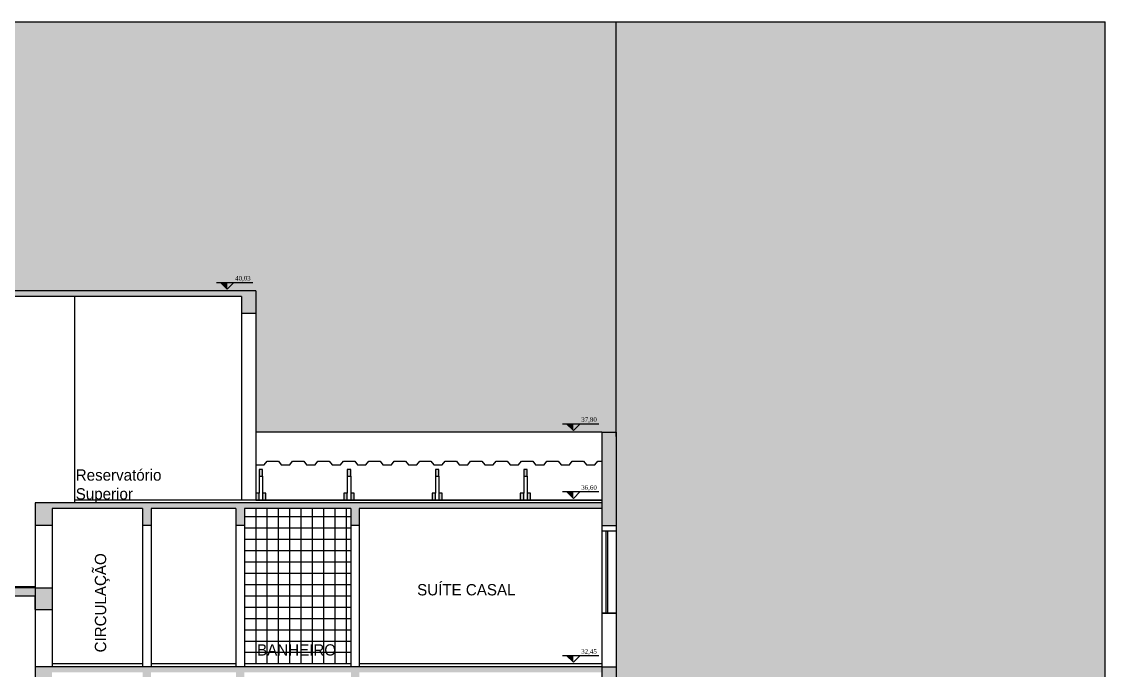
# Model space of a CAD drawing. Header units: millimetres. Extents: x 935 to 1399, y 512 to 900.
# Drawn here: x 1010.44 to 1029.61, y 743.21 to 754.68 of the extents above; entities that cross this region are included whole.
import ezdxf

# ---------------------------------------------------------------- set-up
doc = ezdxf.new("R2010")
doc.units = ezdxf.units.MM
for name, color, linetype in [('COR2', 2, 'Continuous'), ('Parede', 6, 'Continuous'), ('TELHADO', 5, 'Continuous')]:
    doc.layers.add(name, color=color, linetype=linetype)

msp = doc.modelspace()

# ---------------------------------------------------------------- hatches: boundary and pattern name
for color, points in [(254, [(1014.57918, 749.91804), (1014.57918, 747.41804), (1020.70293, 747.41804), (1020.95293, 747.41804), (1020.95293, 754.67964), (996.29783, 754.67964), (996.29783, 747.41804), (1004.95293, 747.41804), (1004.95293, 749.91804)]), (254, [(1029.60803, 754.67964), (1020.95293, 754.67964), (1020.95293, 747.41804), (1020.95293, 747.34261), (1020.95293, 744.79747), (1020.95293, 744.21804), (1020.95293, 742.56804), (1020.95293, 741.31804), (1020.95293, 739.41804), (1020.95293, 738.41804), (1020.95293, 738.31804), (1029.60803, 738.31804)]), (3, [(1014.57918, 749.91804), (1004.95293, 749.91804), (1004.95293, 749.51804), (1005.20293, 749.51804), (1005.20293, 749.81804), (1011.37918, 749.81804), (1011.73042, 749.81804), (1014.32918, 749.81804), (1014.32918, 749.51804), (1014.57918, 749.51804)]), (3, [(1020.95293, 747.34261), (1020.95293, 747.41804), (1020.70293, 747.41804), (1020.70293, 747.34261), (1020.70293, 746.16804), (1020.95293, 746.16804)]), (3, [(1016.41124, 746.06804), (1020.70293, 746.06804), (1020.70293, 746.16804), (1016.41124, 746.16804), (1010.97561, 746.16804), (1010.67561, 746.16804), (1010.67561, 745.76804), (1010.97561, 745.76804), (1010.97561, 746.06804), (1012.57793, 746.06804), (1012.57793, 745.76804), (1012.72793, 745.76804), (1012.72793, 746.06804), (1014.22793, 746.06804), (1014.22793, 745.76804), (1014.37793, 745.76804), (1014.37793, 746.06804), (1016.26124, 746.06804), (1016.26124, 745.76804), (1016.41124, 745.76804)]), (3, [(1020.95293, 746.16804), (1020.70293, 746.16804), (1020.70293, 745.76804), (1020.95293, 745.76804)]), (3, [(1010.20102, 744.51444), (1010.67561, 744.51444), (1010.67561, 744.66444), (1009.50749, 744.66444), (1009.50749, 744.48444), (1009.20749, 744.48444), (1009.20749, 744.30444), (1008.90749, 744.30444), (1008.90749, 744.12444), (1008.60749, 744.12444), (1008.60749, 743.94444), (1008.30749, 743.94444), (1008.30749, 743.76261), (1008.00749, 743.76261), (1008.00749, 743.58261), (1007.70929, 743.58261), (1007.70929, 743.40261), (1007.38749, 743.40261), (1007.38749, 743.25944), (1007.3965, 743.25944), (1007.3965, 743.24261), (1008.01005, 743.24261)]), (3, [(1010.67561, 744.28261), (1010.97561, 744.28261), (1010.97561, 744.66444), (1010.67561, 744.66444)]), (3, [(1020.95293, 743.26804), (1020.70293, 743.26804), (1020.70293, 742.86804), (1020.95293, 742.86804)])]:
    msp.add_hatch(color=color).paths.add_polyline_path(points)
h = msp.add_hatch(color=253)
h.paths.add_polyline_path([(1014.69918, 746.75804), (1014.63918, 746.75804), (1014.63918, 746.63804), (1014.69918, 746.63804)])
h.paths.add_polyline_path([(1014.63918, 746.33804), (1014.57918, 746.33804), (1014.57918, 746.21804), (1014.63918, 746.21804)])
h.paths.add_polyline_path([(1014.75918, 746.3376), (1014.69918, 746.3376), (1014.69918, 746.21804), (1014.75918, 746.21804)])
h.paths.add_polyline_path([(1016.25918, 746.75804), (1016.19918, 746.75804), (1016.19918, 746.63804), (1016.25918, 746.63804)])
h.paths.add_polyline_path([(1016.19918, 746.33804), (1016.13918, 746.33804), (1016.13918, 746.21804), (1016.19918, 746.21804)])
h.paths.add_polyline_path([(1016.31918, 746.3376), (1016.25918, 746.3376), (1016.25918, 746.21804), (1016.31918, 746.21804)])
h.paths.add_polyline_path([(1017.81918, 746.75804), (1017.75918, 746.75804), (1017.75918, 746.63804), (1017.81918, 746.63804)])
h.paths.add_polyline_path([(1017.75918, 746.33804), (1017.69918, 746.33804), (1017.69918, 746.21804), (1017.75918, 746.21804)])
h.paths.add_polyline_path([(1017.87918, 746.3376), (1017.81918, 746.3376), (1017.81918, 746.33185), (1017.81918, 746.21804), (1017.87918, 746.21804)])
h.paths.add_polyline_path([(1019.37918, 746.75804), (1019.31918, 746.75804), (1019.31918, 746.63804), (1019.37918, 746.63804)])
h.paths.add_polyline_path([(1019.31918, 746.33804), (1019.25918, 746.33804), (1019.25918, 746.21804), (1019.31918, 746.21804)])
h.paths.add_polyline_path([(1019.43918, 746.3376), (1019.37918, 746.3376), (1019.37918, 746.21804), (1019.43918, 746.21804)])
h = msp.add_hatch(color=3)
h.paths.add_polyline_path([(1010.97561, 734.56804), (1010.67561, 734.56804), (1010.67561, 734.16804), (1010.97561, 734.16804)])
h.paths.add_polyline_path([(1010.97561, 737.46804), (1010.67561, 737.46804), (1010.67561, 737.06804), (1010.97561, 737.06804)])
h.paths.add_polyline_path([(1010.97561, 740.36804), (1010.67561, 740.36804), (1010.67561, 739.96804), (1010.97561, 739.96804)])
h.paths.add_polyline_path([(1010.97561, 743.26804), (1010.67561, 743.26804), (1010.67561, 742.86804), (1010.97561, 742.86804)])
h = msp.add_hatch(color=3)
h.paths.add_polyline_path([(1014.37793, 734.46804), (1016.26124, 734.46804), (1016.26124, 734.16804), (1016.41124, 734.16804), (1016.41124, 734.46804), (1020.70293, 734.46804), (1020.70293, 734.56804), (1016.41124, 734.56804), (1010.97561, 734.56804), (1010.97561, 734.46804), (1012.57793, 734.46804), (1012.57793, 734.16804), (1012.72793, 734.16804), (1012.72793, 734.46804), (1014.22793, 734.46804), (1014.22793, 734.16804), (1014.37793, 734.16804)])
h.paths.add_polyline_path([(1014.37793, 737.36804), (1016.26124, 737.36804), (1016.26124, 737.06804), (1016.41124, 737.06804), (1016.41124, 737.36804), (1020.70293, 737.36804), (1020.70293, 737.46804), (1016.41124, 737.46804), (1010.97561, 737.46804), (1010.97561, 737.36804), (1012.57793, 737.36804), (1012.57793, 737.06804), (1012.72793, 737.06804), (1012.72793, 737.36804), (1014.22793, 737.36804), (1014.22793, 737.06804), (1014.37793, 737.06804)])
h.paths.add_polyline_path([(1014.37793, 740.26804), (1016.26124, 740.26804), (1016.26124, 739.96804), (1016.41124, 739.96804), (1016.41124, 740.26804), (1020.70293, 740.26804), (1020.70293, 740.36804), (1016.41124, 740.36804), (1010.97561, 740.36804), (1010.97561, 740.26804), (1012.57793, 740.26804), (1012.57793, 739.96804), (1012.72793, 739.96804), (1012.72793, 740.26804), (1014.22793, 740.26804), (1014.22793, 739.96804), (1014.37793, 739.96804)])
h.paths.add_polyline_path([(1014.37793, 743.16804), (1016.26124, 743.16804), (1016.26124, 742.86804), (1016.41124, 742.86804), (1016.41124, 743.16804), (1020.70293, 743.16804), (1020.70293, 743.26804), (1016.41124, 743.26804), (1010.97561, 743.26804), (1010.97561, 743.16804), (1012.57793, 743.16804), (1012.57793, 742.86804), (1012.72793, 742.86804), (1012.72793, 743.16804), (1014.22793, 743.16804), (1014.22793, 742.86804), (1014.37793, 742.86804)])
at = {"layer": 'COR2', "ltscale": 0.05}
for points in [[(1014.07425, 750.06771), (1013.95425, 750.06771), (1014.07425, 749.94771)], [(1020.19801, 747.56771), (1020.07801, 747.56771), (1020.19801, 747.44771)], [(1020.19801, 746.36771), (1020.07801, 746.36771), (1020.19801, 746.24771)], [(1020.19801, 743.46771), (1020.07801, 743.46771), (1020.19801, 743.34771)]]:
    msp.add_hatch(color=256, dxfattribs=at).paths.add_polyline_path(points)

# ---------------------------------------------------------------- linework, layer by layer
at = {"color": 254}
for p, q in [((996.29783, 754.67964), (1029.60803, 754.67964)), ((1020.95293, 747.41804), (1020.95293, 754.67964)), ((1029.60803, 708.95004), (1029.60803, 754.67964))]:
    msp.add_line(p, q, dxfattribs=at)
at = {"color": 6}
for p, q in [((1014.57918, 749.91804), (1004.95293, 749.91804)), ((1011.37918, 749.81804), (1005.20293, 749.81804)), ((1011.37918, 746.16804), (1011.37918, 749.81804)), ((1011.73042, 749.81804), (1011.37918, 749.81804)), ((1014.32918, 749.81804), (1011.73042, 749.81804)), ((1014.32918, 749.81804), (1014.32918, 746.21804)), ((1014.57918, 749.91804), (1014.57918, 746.21804)), ((1014.57918, 749.51804), (1014.32918, 749.51804)), ((1020.70293, 747.41804), (1014.57918, 747.41804)), ((1020.70293, 747.41804), (1020.70293, 745.76804)), ((1020.70293, 747.41804), (1020.95293, 747.41804)), ((1020.95293, 747.41804), (1020.95293, 744.79747)), ((1020.95293, 747.34261), (1020.95293, 747.41804)), ((1010.67561, 746.16804), (1010.67561, 745.76804)), ((1010.67561, 746.16804), (1010.67561, 744.66444)), ((1010.67561, 746.16804), (1010.67561, 744.66444)), ((1020.70293, 746.16804), (1010.67561, 746.16804)), ((1020.70293, 746.16804), (1010.67561, 746.16804)), ((1016.26124, 746.16804), (1010.67561, 746.16804)), ((1020.70293, 746.16804), (1010.67561, 746.16804)), ((1020.70293, 746.16804), (1010.97561, 746.16804)), ((1020.70293, 746.16804), (1010.97561, 746.16804)), ((1020.70293, 746.16804), (1010.97561, 746.16804)), ((1016.26124, 746.16804), (1010.97561, 746.16804)), ((1020.70293, 746.16804), (1016.41124, 746.16804)), ((1020.70293, 746.16804), (1016.41124, 746.16804)), ((1020.70293, 746.16804), (1020.70293, 745.71804)), ((1020.95293, 746.16804), (1020.95293, 742.56804)), ((1012.57793, 746.06804), (1010.97561, 746.06804)), ((1012.57793, 746.06804), (1010.97561, 746.06804)), ((1012.57793, 746.06804), (1010.97561, 746.06804)), ((1012.57793, 746.06804), (1010.97561, 746.06804)), ((1012.57793, 746.06804), (1010.97561, 746.06804)), ((1012.57793, 746.06804), (1010.97561, 746.06804)), ((1012.57793, 746.06804), (1010.97561, 746.06804)), ((1012.57793, 746.06804), (1010.97561, 746.06804)), ((1012.57793, 746.06804), (1010.97561, 746.06804)), ((1012.57793, 746.06804), (1010.97561, 746.06804)), ((1010.97561, 746.06804), (1010.97561, 743.26804)), ((1010.97561, 746.06804), (1010.97561, 743.26804)), ((1012.57793, 746.06804), (1012.57793, 743.26804)), ((1014.22793, 746.06804), (1012.72793, 746.06804)), ((1014.22793, 746.06804), (1012.72793, 746.06804)), ((1014.22793, 746.06804), (1012.72793, 746.06804)), ((1014.22793, 746.06804), (1012.72793, 746.06804)), ((1012.72793, 746.06804), (1012.72793, 743.26804)), ((1014.22793, 746.06804), (1012.72793, 746.06804)), ((1014.22793, 746.06804), (1012.72793, 746.06804)), ((1014.22793, 746.06804), (1012.72793, 746.06804)), ((1014.22793, 746.06804), (1012.72793, 746.06804)), ((1014.22793, 746.06804), (1012.72793, 746.06804)), ((1014.22793, 746.06804), (1012.72793, 746.06804)), ((1014.22793, 746.06804), (1014.22793, 743.26804)), ((1016.26124, 746.06804), (1014.37793, 746.06804)), ((1016.26124, 746.06804), (1014.37793, 746.06804)), ((1016.26124, 746.06804), (1014.37793, 746.06804)), ((1016.26124, 746.06804), (1014.37793, 746.06804)), ((1014.37793, 746.06804), (1014.37793, 743.26804)), ((1016.26124, 746.06804), (1014.37793, 746.06804)), ((1016.26124, 746.06804), (1014.37793, 746.06804)), ((1016.26124, 746.06804), (1014.37793, 746.06804)), ((1016.26124, 746.06804), (1014.37793, 746.06804)), ((1016.26124, 746.06804), (1014.37793, 746.06804)), ((1016.26124, 746.06804), (1014.37793, 746.06804)), ((1016.26124, 746.06804), (1016.26124, 743.26804)), ((1020.70293, 746.06804), (1016.41124, 746.06804)), ((1020.70293, 746.06804), (1016.41124, 746.06804)), ((1020.70293, 746.06804), (1016.41124, 746.06804)), ((1020.70293, 746.06804), (1016.41124, 746.06804)), ((1020.70293, 746.06804), (1016.41124, 746.06804)), ((1016.41124, 746.06804), (1016.41124, 743.26804)), ((1020.70293, 746.06804), (1016.41124, 746.06804)), ((1020.70293, 746.06804), (1016.41124, 746.06804)), ((1020.70293, 746.06804), (1016.41124, 746.06804)), ((1020.70293, 746.06804), (1016.41124, 746.06804)), ((1020.70293, 746.06804), (1016.41124, 746.06804)), ((1020.70293, 746.06804), (1020.70293, 742.56804)), ((1010.97561, 745.76804), (1010.67561, 745.76804)), ((1012.72793, 745.76804), (1012.57793, 745.76804)), ((1012.72793, 745.76804), (1012.57793, 745.76804)), ((1014.37793, 745.76804), (1014.22793, 745.76804)), ((1014.37793, 745.76804), (1014.22793, 745.76804)), ((1016.41124, 745.76804), (1016.26124, 745.76804)), ((1016.41124, 745.76804), (1016.26124, 745.76804)), ((1020.70293, 745.76804), (1020.95293, 745.76804)), ((1010.67561, 744.51444), (1010.67561, 741.76444)), ((1010.67561, 744.51444), (1010.67561, 741.76444)), ((1020.70293, 744.21804), (1020.95293, 744.21804)), ((1020.70293, 743.26804), (1010.67561, 743.26804)), ((1020.70293, 743.26804), (1010.67561, 743.26804)), ((1016.26124, 743.26804), (1010.67561, 743.26804)), ((1020.70293, 743.26804), (1010.97561, 743.26804)), ((1020.70293, 743.26804), (1016.41124, 743.26804)), ((1020.70293, 743.26804), (1020.95293, 743.26804)), ((1020.95293, 743.26804), (1020.95293, 739.41804))]:
    msp.add_line(p, q, dxfattribs=at)
at = {"color": 3}
for p, q in [((1020.70298, 747.23804), (1020.70298, 746.21804)), ((1010.67561, 744.68261), (1009.47749, 744.68261)), ((1010.67561, 744.66444), (1009.47749, 744.66444)), ((1010.67561, 744.51444), (1010.20102, 744.51444)), ((1010.67561, 744.28261), (1010.67561, 744.51444))]:
    msp.add_line(p, q, dxfattribs=at)
at = {"color": 1}
for p, q in [((1015.42918, 746.90804), (1015.47918, 746.83804)), ((1014.63918, 746.63804), (1014.63918, 746.33804)), ((1014.69918, 746.63804), (1014.69918, 746.3376)), ((1016.19918, 746.63804), (1016.19918, 746.33804)), ((1016.25918, 746.63804), (1016.25918, 746.3376)), ((1017.75918, 746.63804), (1017.75918, 746.33804)), ((1017.81918, 746.63804), (1017.81918, 746.33185)), ((1019.31918, 746.63804), (1019.31918, 746.33804)), ((1019.37918, 746.63804), (1019.37918, 746.3376)), ((1012.57793, 746.21804), (1011.37918, 746.21804)), ((1012.57793, 746.21804), (1011.37918, 746.21804)), ((1012.57793, 746.21804), (1011.37918, 746.21804)), ((1012.57793, 746.21804), (1011.37918, 746.21804)), ((1013.40116, 746.21804), (1011.51785, 746.21804)), ((1013.40116, 746.21804), (1011.51785, 746.21804)), ((1013.40116, 746.21804), (1011.51785, 746.21804)), ((1013.40116, 746.21804), (1011.51785, 746.21804)), ((1014.22793, 746.21804), (1011.73042, 746.21804)), ((1016.26124, 746.21804), (1011.73042, 746.21804)), ((1012.06623, 746.21804), (1011.73042, 746.21804)), ((1014.22793, 746.21804), (1012.72793, 746.21804)), ((1014.22793, 746.21804), (1012.72793, 746.21804)), ((1014.22793, 746.21804), (1012.72793, 746.21804)), ((1014.22793, 746.21804), (1012.72793, 746.21804)), ((1020.70293, 746.21804), (1014.42918, 746.21804)), ((1014.57918, 746.21804), (1020.70298, 746.21804)), ((1014.58218, 746.21804), (1015.30665, 746.21804)), ((1014.58518, 746.21804), (1015.14884, 746.21804)), ((1020.70293, 746.21804), (1016.41124, 746.21804)), ((1020.70293, 746.21804), (1016.41124, 746.21804)), ((1020.70293, 746.21804), (1016.41124, 746.21804)), ((1020.70293, 746.21804), (1016.41124, 746.21804)), ((1016.26124, 745.91804), (1014.37793, 745.91804)), ((1014.57793, 746.06804), (1014.57793, 743.31804)), ((1014.77793, 746.06804), (1014.77793, 743.31804)), ((1014.97793, 746.06804), (1014.97793, 743.31804)), ((1015.17793, 746.06804), (1015.17793, 743.31804)), ((1015.37793, 746.06804), (1015.37793, 743.31804)), ((1015.57793, 746.06804), (1015.57793, 743.31804)), ((1015.77793, 746.06804), (1015.77793, 743.31804)), ((1015.97793, 746.06804), (1015.97793, 743.31804)), ((1016.17793, 746.06804), (1016.17793, 743.31804)), ((1016.26124, 745.71804), (1014.37793, 745.71804)), ((1016.26124, 745.51804), (1014.37793, 745.51804)), ((1020.70293, 745.66804), (1020.70293, 744.21804)), ((1020.95293, 745.66804), (1020.95293, 744.21804)), ((1016.26124, 745.31804), (1014.37793, 745.31804)), ((1016.26124, 745.11804), (1014.37793, 745.11804)), ((1016.26124, 744.91804), (1014.37793, 744.91804)), ((1016.26124, 744.71804), (1014.37793, 744.71804)), ((1016.26124, 744.51804), (1014.37793, 744.51804)), ((1016.26124, 744.31804), (1014.37793, 744.31804)), ((1020.95293, 744.21804), (1020.70293, 744.21804)), ((1020.95293, 744.21804), (1020.70293, 744.21804)), ((1020.95293, 744.21804), (1020.70293, 744.21804)), ((1020.95293, 744.21804), (1020.70293, 744.21804)), ((1020.95293, 744.21804), (1020.70293, 744.21804)), ((1020.95293, 744.21804), (1020.70293, 744.21804)), ((1020.95293, 744.21804), (1020.70293, 744.21804)), ((1020.95293, 744.21804), (1020.70293, 744.21804)), ((1020.95293, 744.21804), (1020.70293, 744.21804)), ((1020.95293, 744.21804), (1020.70293, 744.21804)), ((1016.26124, 744.11804), (1014.37793, 744.11804)), ((1016.26124, 743.91804), (1014.37793, 743.91804)), ((1016.26124, 743.71804), (1014.37793, 743.71804)), ((1016.26124, 743.51804), (1014.37793, 743.51804)), ((1012.57793, 743.31804), (1010.97561, 743.31804)), ((1012.57793, 743.31804), (1010.97561, 743.31804)), ((1012.57793, 743.31804), (1010.97561, 743.31804)), ((1012.57793, 743.31804), (1010.97561, 743.31804)), ((1012.57793, 743.31804), (1010.97561, 743.31804)), ((1014.22793, 743.31804), (1012.72793, 743.31804)), ((1014.22793, 743.31804), (1012.72793, 743.31804)), ((1014.22793, 743.31804), (1012.72793, 743.31804)), ((1014.22793, 743.31804), (1012.72793, 743.31804)), ((1014.22793, 743.31804), (1012.72793, 743.31804)), ((1016.26124, 743.31804), (1014.37793, 743.31804)), ((1016.26124, 743.31804), (1014.37793, 743.31804)), ((1016.26124, 743.31804), (1014.37793, 743.31804)), ((1016.26124, 743.31804), (1014.37793, 743.31804)), ((1016.26124, 743.31804), (1014.37793, 743.31804)), ((1020.70293, 743.31804), (1016.41124, 743.31804)), ((1020.70293, 743.31804), (1016.41124, 743.31804)), ((1020.70293, 743.31804), (1016.41124, 743.31804)), ((1020.70293, 743.31804), (1016.41124, 743.31804)), ((1020.70293, 743.31804), (1016.41124, 743.31804))]:
    msp.add_line(p, q, dxfattribs=at)
at = {"color": 2}
for p, q in [((1020.77293, 745.66804), (1020.77293, 744.21804)), ((1020.80293, 745.66804), (1020.80293, 744.21804))]:
    msp.add_line(p, q, dxfattribs=at)
for p, q in [((1010.67561, 744.68261), (1010.67561, 744.28261)), ((1010.67561, 744.66444), (1010.97561, 744.66444)), ((1010.67561, 744.28261), (1010.97561, 744.28261))]:
    msp.add_line(p, q)
at = {"color": 1}
for points in [[(1014.63918, 746.63804), (1014.69918, 746.63804), (1014.69918, 746.75804), (1014.63918, 746.75804)], [(1016.19918, 746.63804), (1016.25918, 746.63804), (1016.25918, 746.75804), (1016.19918, 746.75804)], [(1017.75918, 746.63804), (1017.81918, 746.63804), (1017.81918, 746.75804), (1017.75918, 746.75804)], [(1019.31918, 746.63804), (1019.37918, 746.63804), (1019.37918, 746.75804), (1019.31918, 746.75804)], [(1014.57918, 746.21804), (1014.63918, 746.21804), (1014.63918, 746.33804), (1014.57918, 746.33804)], [(1014.69918, 746.2176), (1014.75918, 746.2176), (1014.75918, 746.3376), (1014.69918, 746.3376)], [(1016.13918, 746.21804), (1016.19918, 746.21804), (1016.19918, 746.33804), (1016.13918, 746.33804)], [(1016.25918, 746.2176), (1016.31918, 746.2176), (1016.31918, 746.3376), (1016.25918, 746.3376)], [(1017.69918, 746.21804), (1017.75918, 746.21804), (1017.75918, 746.33804), (1017.69918, 746.33804)], [(1017.81918, 746.2176), (1017.87918, 746.2176), (1017.87918, 746.3376), (1017.81918, 746.3376)], [(1019.25918, 746.21804), (1019.31918, 746.21804), (1019.31918, 746.33804), (1019.25918, 746.33804)], [(1019.37918, 746.2176), (1019.43918, 746.2176), (1019.43918, 746.3376), (1019.37918, 746.3376)]]:
    msp.add_lwpolyline(points, close=True, dxfattribs=at)
at = {"layer": 'COR2', "ltscale": 0.05}
for p, q in [((1013.88314, 750.06771), (1014.52656, 750.06771)), ((1014.07425, 749.94771), (1013.95425, 750.06771)), ((1014.07425, 749.94771), (1014.19425, 750.06771)), ((1020.00689, 747.56771), (1020.65031, 747.56771)), ((1020.19801, 747.44771), (1020.07801, 747.56771)), ((1020.19801, 747.44771), (1020.31801, 747.56771)), ((1020.00689, 746.36771), (1020.65031, 746.36771)), ((1020.19801, 746.24771), (1020.07801, 746.36771)), ((1020.19801, 746.24771), (1020.31801, 746.36771)), ((1020.00689, 743.46771), (1020.65031, 743.46771)), ((1020.19801, 743.34771), (1020.07801, 743.46771)), ((1020.19801, 743.34771), (1020.31801, 743.46771))]:
    msp.add_line(p, q, dxfattribs=at)
at = {"layer": 'Parede'}
msp.add_line((1020.95293, 745.66804), (1020.70293, 745.66804), dxfattribs=at)
at = {"layer": 'TELHADO', "color": 1}
for p, q in [((1014.72918, 746.83804), (1014.77918, 746.90804)), ((1014.77918, 746.90804), (1014.97918, 746.90804)), ((1014.97918, 746.90804), (1015.02918, 746.83804)), ((1015.17918, 746.83804), (1015.22918, 746.90804)), ((1015.22918, 746.90804), (1015.42918, 746.90804)), ((1015.62918, 746.83804), (1015.67918, 746.90804)), ((1015.67918, 746.90804), (1015.87918, 746.90804)), ((1015.87918, 746.90804), (1015.92918, 746.83804)), ((1016.07918, 746.83804), (1016.12918, 746.90804)), ((1016.12918, 746.90804), (1016.32918, 746.90804)), ((1016.32918, 746.90804), (1016.37918, 746.83804)), ((1016.52918, 746.83804), (1016.57918, 746.90804)), ((1016.57918, 746.90804), (1016.77918, 746.90804)), ((1016.77918, 746.90804), (1016.82918, 746.83804)), ((1016.97918, 746.83804), (1017.02918, 746.90804)), ((1017.02918, 746.90804), (1017.22918, 746.90804)), ((1017.22918, 746.90804), (1017.27918, 746.83804)), ((1017.42918, 746.83804), (1017.47918, 746.90804)), ((1017.47918, 746.90804), (1017.67918, 746.90804)), ((1017.67918, 746.90804), (1017.72918, 746.83804)), ((1017.87918, 746.83804), (1017.92918, 746.90804)), ((1017.92918, 746.90804), (1018.12918, 746.90804)), ((1018.12918, 746.90804), (1018.17918, 746.83804)), ((1018.32918, 746.83804), (1018.37918, 746.90804)), ((1018.37918, 746.90804), (1018.57918, 746.90804)), ((1018.57918, 746.90804), (1018.62918, 746.83804)), ((1018.77918, 746.83804), (1018.82918, 746.90804)), ((1018.82918, 746.90804), (1019.02918, 746.90804)), ((1019.02918, 746.90804), (1019.07918, 746.83804)), ((1019.22918, 746.83804), (1019.27918, 746.90804)), ((1019.27918, 746.90804), (1019.47918, 746.90804)), ((1019.47918, 746.90804), (1019.52918, 746.83804)), ((1019.67918, 746.83804), (1019.72918, 746.90804)), ((1019.72918, 746.90804), (1019.92918, 746.90804)), ((1019.92918, 746.90804), (1019.97918, 746.83804)), ((1020.12918, 746.83804), (1020.17918, 746.90804)), ((1020.17918, 746.90804), (1020.37918, 746.90804)), ((1020.37918, 746.90804), (1020.42918, 746.83804)), ((1020.57918, 746.83804), (1020.62918, 746.90804)), ((1020.62918, 746.90804), (1020.70298, 746.90804)), ((1014.57918, 746.83804), (1014.72918, 746.83804)), ((1015.02918, 746.83804), (1015.17918, 746.83804)), ((1015.47918, 746.83804), (1015.62918, 746.83804)), ((1015.92918, 746.83804), (1016.07918, 746.83804)), ((1016.37918, 746.83804), (1016.52918, 746.83804)), ((1016.82918, 746.83804), (1016.97918, 746.83804)), ((1017.27918, 746.83804), (1017.42918, 746.83804)), ((1017.72918, 746.83804), (1017.87918, 746.83804)), ((1018.17918, 746.83804), (1018.32918, 746.83804)), ((1018.62918, 746.83804), (1018.77918, 746.83804)), ((1019.07918, 746.83804), (1019.22918, 746.83804)), ((1019.52918, 746.83804), (1019.67918, 746.83804)), ((1019.97918, 746.83804), (1020.12918, 746.83804)), ((1020.42918, 746.83804), (1020.57918, 746.83804))]:
    msp.add_line(p, q, dxfattribs=at)

# ---------------------------------------------------------------- texts
at = {"char_height": 0.2, "width": 3.8469, "attachment_point": 1}
for s, insert in [('Reservatório\\PSuperior', (1011.39505, 746.76046)), ('SUÍTE CASAL', (1017.43408, 744.73081)), ('BANHEIRO', (1014.60297, 743.66602))]:
    msp.add_mtext(s, dxfattribs=dict(at, insert=insert))
at = {"insert": (1011.7329, 743.52238), "char_height": 0.2, "width": 3.8469, "attachment_point": 1, "rotation": 90}
msp.add_mtext('CIRCULAÇÃO', dxfattribs=at)
at = {"layer": 'COR2', "ltscale": 0.05, "char_height": 0.08, "width": 0.4141, "attachment_point": 1}
for s, insert in [('{\\fTimes New Roman|b0|i0|c0|p18;40,03}', (1014.21426, 750.18059)), ('{\\fTimes New Roman|b0|i0|c0|p18;37,80}', (1020.33801, 747.68059)), ('{\\fTimes New Roman|b0|i0|c0|p18;36,60}', (1020.33801, 746.48059)), ('{\\fTimes New Roman|b0|i0|c0|p18;32,45}', (1020.33801, 743.58059))]:
    msp.add_mtext(s, dxfattribs=dict(at, insert=insert))

doc.saveas('drawing.dxf')
